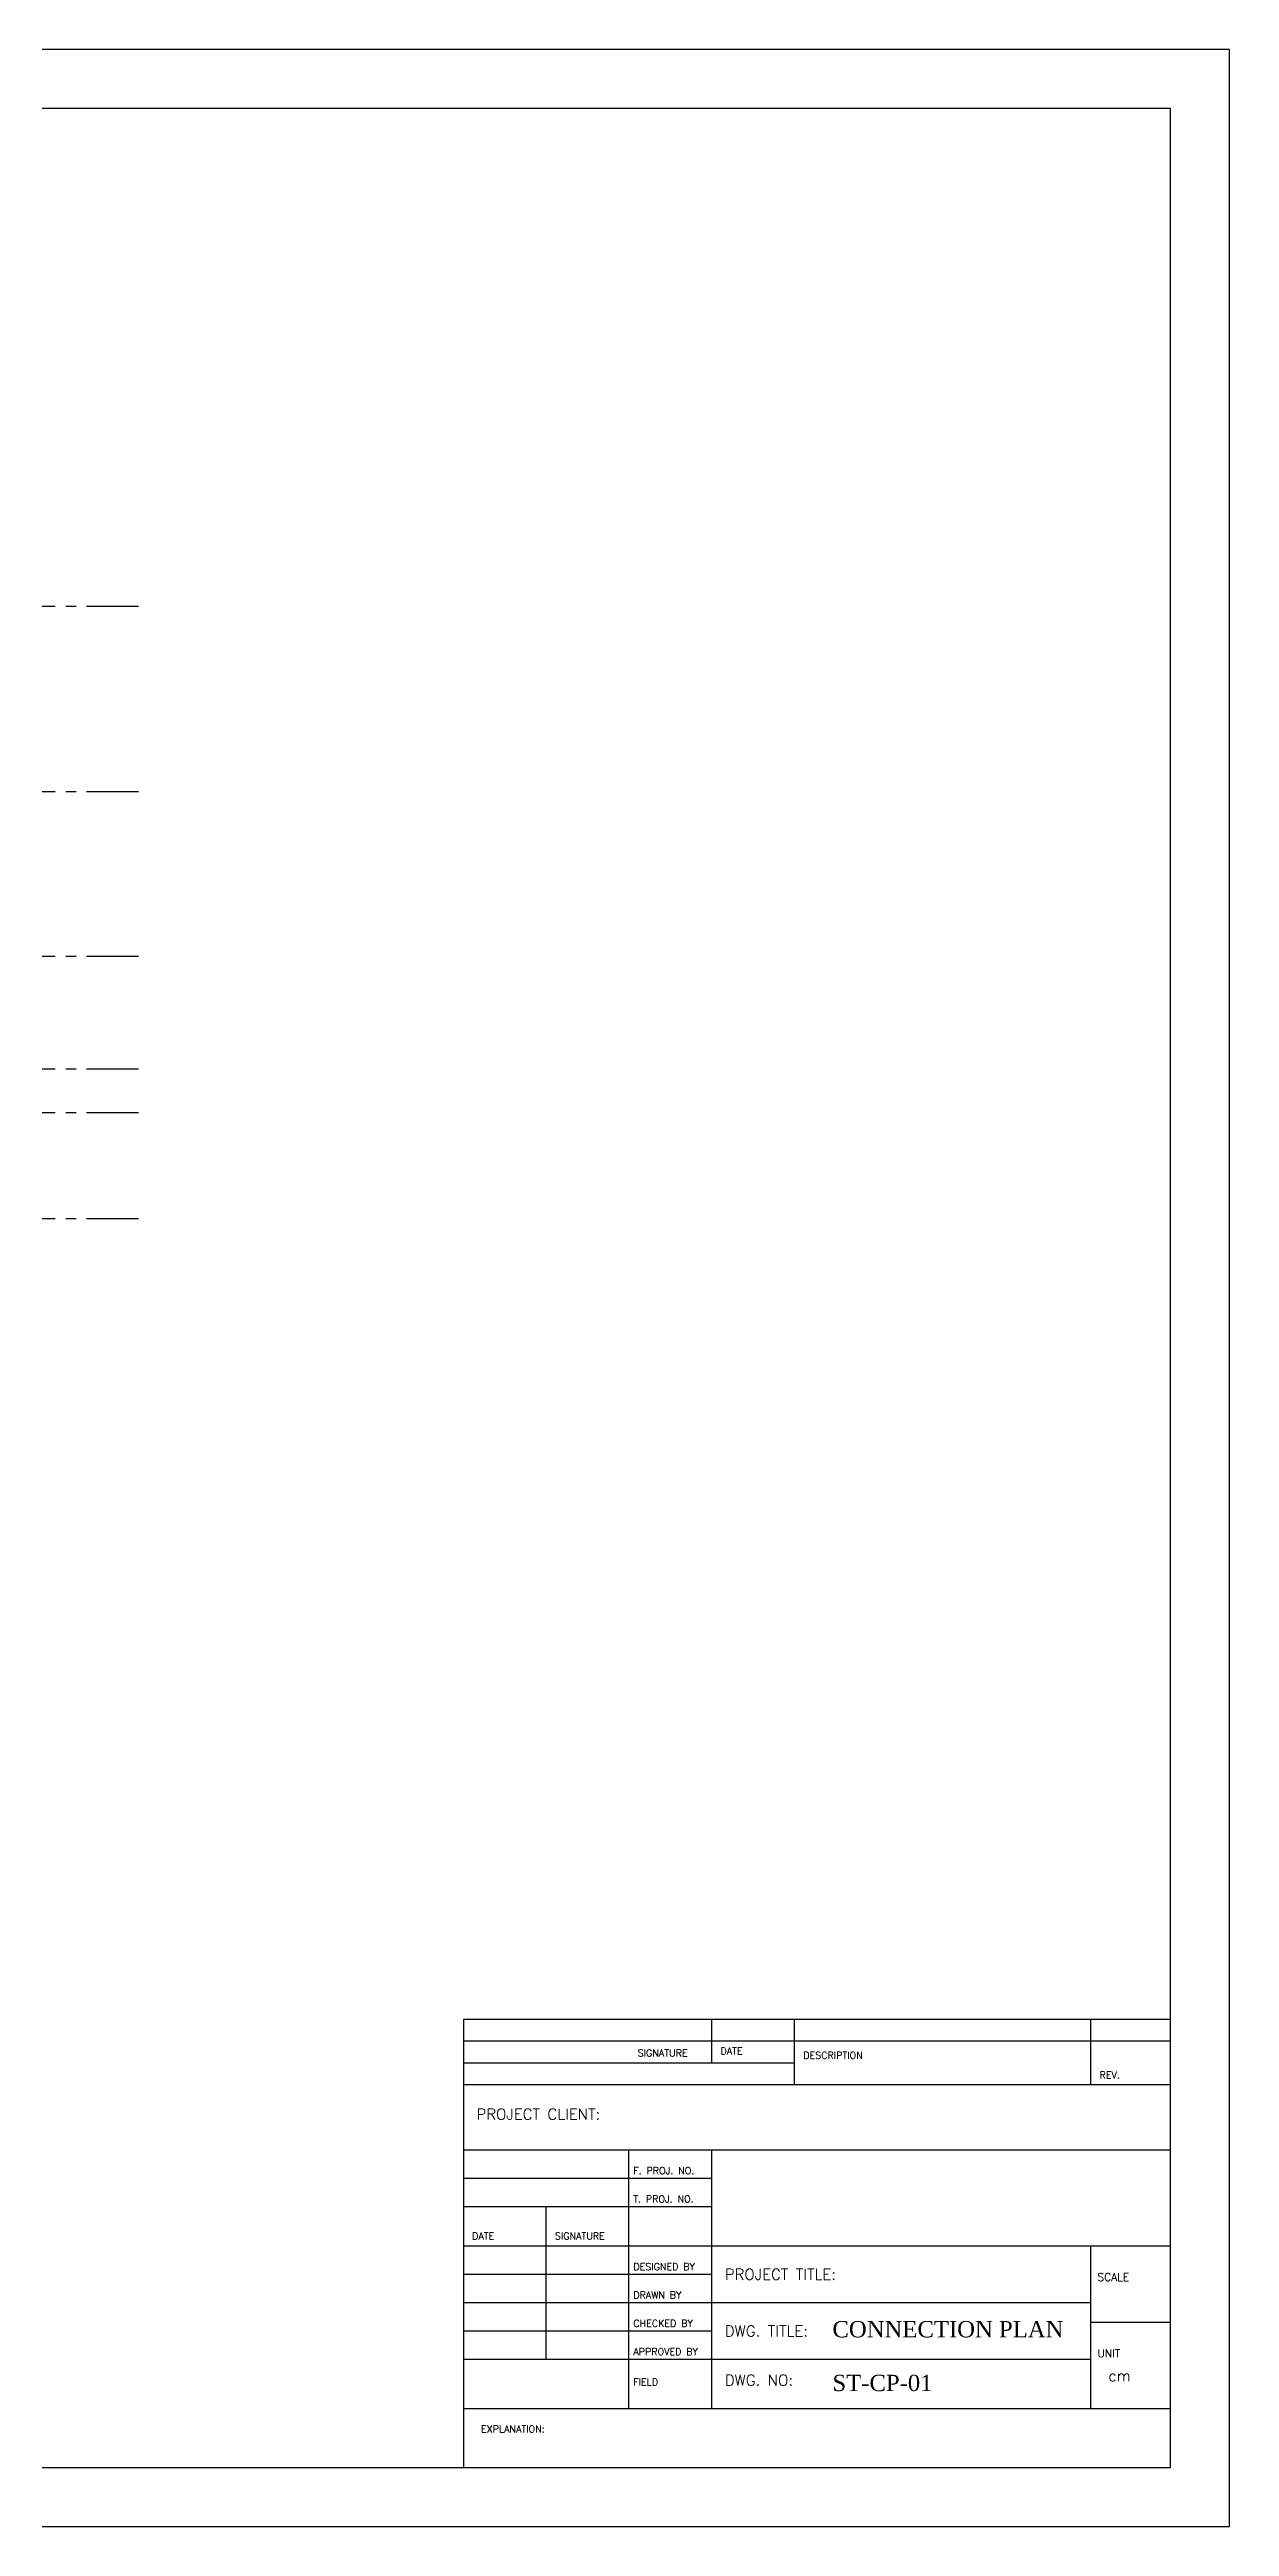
# Model space of a CAD drawing. Header units: inches. Extents: x 1387 to 2676, y -3005 to -2136.
# Drawn here: x 2601.4 to 2629.8, y -2633.4 to -2573.9 of the extents above; entities that cross this region are included whole.
import ezdxf

# ---------------------------------------------------------------- set-up
doc = ezdxf.new("R2010")
doc.units = ezdxf.units.IN
doc.header["$MEASUREMENT"] = 0
doc.linetypes.add('CENTER', pattern=[2, 1.25, -0.25, 0.25, -0.25])
for name, color, linetype in [('1', 1, 'Continuous'), ('AXE', 1, 'CENTER'), ('DIM', 8, 'Continuous'), ('lateral brace', 5, 'Continuous'), ('Layer4', 118, 'Continuous')]:
    doc.layers.add(name, color=color, linetype=linetype)
doc.styles.add('ROMANS', font='ROMANS')
doc.styles.add('style1', font='times.ttf')

msp = doc.modelspace()

# ---------------------------------------------------------------- linework, layer by layer
at = {"layer": '1'}
for p, q in [((2628.347145, -2621.206699), (2611.366197, -2621.206699)), ((2611.366197, -2621.206699), (2611.366197, -2631.961816)), ((2611.366197, -2621.206699), (2611.366197, -2630.549233)), ((2628.347145, -2621.729878), (2611.366197, -2621.729878)), ((2617.330438, -2622.253057), (2617.330438, -2621.206699)), ((2619.318519, -2622.776236), (2619.318519, -2621.206699)), ((2626.433754, -2622.776236), (2626.433754, -2621.206699)), ((2619.318519, -2622.253057), (2611.366197, -2622.253057)), ((2628.347145, -2622.776236), (2611.366197, -2622.776236)), ((2628.347145, -2624.345773), (2611.366197, -2624.345773)), ((2615.342358, -2630.549233), (2615.342358, -2624.345773)), ((2617.330438, -2630.549233), (2617.330438, -2624.345773)), ((2617.330438, -2625.025906), (2611.366197, -2625.025906)), ((2617.330438, -2625.706039), (2611.366197, -2625.706039)), ((2613.354277, -2629.368292), (2613.354277, -2625.706039)), ((2617.330438, -2626.647761), (2611.366197, -2626.647761)), ((2628.347145, -2626.647761), (2617.330438, -2626.647761)), ((2626.433754, -2630.549233), (2626.433754, -2626.647761)), ((2617.330438, -2627.327894), (2611.366197, -2627.327894)), ((2626.433754, -2628.008027), (2611.366197, -2628.008027)), ((2617.330438, -2628.68816), (2611.366197, -2628.68816)), ((2628.347145, -2628.478888), (2626.433754, -2628.478888)), ((2617.330438, -2629.368292), (2611.366197, -2629.368292)), ((2626.433754, -2629.368292), (2617.330438, -2629.368292)), ((2611.366197, -2630.549233), (2628.347145, -2630.549233))]:
    msp.add_line(p, q, dxfattribs=at)
msp.add_lwpolyline([(2547.078795, -2631.961816), (2628.347145, -2631.961816), (2628.347145, -2575.328819), (2547.078795, -2575.328819)], close=True, dxfattribs=at)
at = {"layer": 'AXE'}
for p, q in [((2603.564333, -2587.283386), (2569.466075, -2587.283386)), ((2603.564333, -2591.735745), (2569.466075, -2591.735745)), ((2603.564333, -2595.688103), (2569.466075, -2595.688103)), ((2603.564333, -2598.388103), (2569.466075, -2598.388103)), ((2603.564333, -2599.438103), (2569.466075, -2599.438103)), ((2603.564333, -2601.988103), (2569.466075, -2601.988103))]:
    msp.add_line(p, q, dxfattribs=at)
at = {"layer": 'DIM'}
msp.add_lwpolyline([(2545.66297, -2633.377641), (2629.76297, -2633.377641), (2629.76297, -2573.912995), (2545.66297, -2573.912995)], close=True, dxfattribs=at)
at = {"layer": 'lateral brace'}
msp.add_lwpolyline([(2545.66297, -2633.377641), (2629.76297, -2633.377641), (2629.76297, -2573.912995), (2545.66297, -2573.912995)], close=True, dxfattribs=at)
at = {"layer": 'Layer4'}
msp.add_lwpolyline([(2629.76297, -2573.912995), (2545.66297, -2573.912995), (2545.66297, -2633.377641), (2629.76297, -2633.377641)], close=True, dxfattribs=at)

# ---------------------------------------------------------------- texts
at = {"layer": '1'}
for s, height, style, p in [('SIGNATURE', 0.1674173, 'ROMANS', (2615.551629, -2622.096103)), ('DATE', 0.1674173, 'ROMANS', (2617.53971, -2622.043785)), ('DESCRIPTION', 0.16741731, 'ROMANS', (2619.52779, -2622.148421)), ('REV.', 0.1674173, 'ROMANS', (2626.643026, -2622.619282)), ('PROJECT CLIENT:', 0.26158955, 'ROMANS', (2611.680104, -2623.610585)), ('F. PROJ. NO.', 0.16741731, 'ROMANS', (2615.446993, -2624.92127)), ('T. PROJ. NO.', 0.16741731, 'ROMANS', (2615.446993, -2625.601403)), ('DATE', 0.1674173, 'ROMANS', (2611.575468, -2626.490807)), ('SIGNATURE', 0.1674173, 'ROMANS', (2613.563549, -2626.490807)), ('DESIGNED BY', 0.16741731, 'ROMANS', (2615.446993, -2627.223258)), ('DRAWN BY', 0.1674173, 'ROMANS', (2615.446993, -2627.903391)), ('PROJECT TITLE:', 0.26158955, 'ROMANS', (2617.644346, -2627.454902)), ('SCALE', 0.1883445, 'ROMANS', (2626.590708, -2627.484848)), ('CHECKED BY', 0.1674173, 'ROMANS', (2615.446993, -2628.583524)), ('DWG. TITLE:', 0.26158955, 'ROMANS', (2617.644346, -2628.815167)), ('CONNECTION PLAN', 0.39238432, 'style1', (2620.228197, -2628.837815)), ('APPROVED BY', 0.16741731, 'ROMANS', (2615.446993, -2629.263657)), ('UNIT', 0.1883445, 'ROMANS', (2626.590708, -2629.315975)), ('FIELD', 0.1674173, 'ROMANS', (2615.446993, -2629.996107)), ('DWG. NO:', 0.2615895, 'ROMANS', (2617.644346, -2629.996107)), ('ST-CP-01', 0.3923843, 'style1', (2620.228197, -2630.127993)), ('cm', 0.2615895, 'ROMANS', (2626.852298, -2629.891472)), ('EXPLANATION:', 0.16741731, 'ROMANS', (2611.790296, -2631.124846)), ('EXPLANATION:', 0.16741731, 'ROMANS', (2611.790296, -2631.124846))]:
    msp.add_text(s, height=height, dxfattribs=dict(at, style=style)).set_placement(p)

doc.saveas('drawing.dxf')
